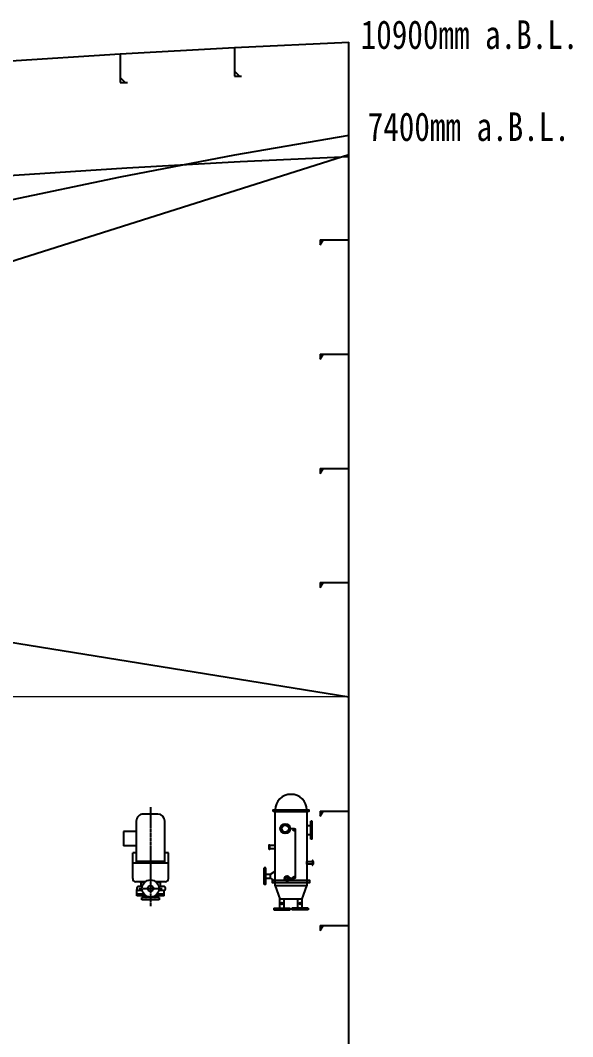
# Model space of a CAD drawing. Header units: millimetres. Extents: x -1838618 to -1600818, y -1770412 to -1553248.
# Drawn here: x -1802545 to -1798678, y -1678324 to -1671209 of the extents above; entities that cross this region are included whole.
import ezdxf
from ezdxf.enums import TextEntityAlignment as Align

# ---------------------------------------------------------------- set-up
doc = ezdxf.new("R2010")
doc.units = ezdxf.units.MM
doc.header["$LTSCALE"] = 100
for name, pattern in [('ACAD_ISO04W100', [30, 24, -3, 0, -3]), ('DASHDOT', [0.305, 0.25, -0.02, 0.015, -0.02]), ('DASHED', [0.75, 0.5, -0.25])]:
    doc.linetypes.add(name, pattern=pattern)
for name, color, linetype in [('11', 7, 'Continuous'), ('401texte', 4, 'Continuous'), ('412equipment', 6, 'Continuous'), ('M0', 3, 'Continuous'), ('图层2', 2, 'Continuous')]:
    doc.layers.add(name, color=color, linetype=linetype)
doc.styles.add('ROMANT', font='', dxfattribs={"width": 0.8})
doc.styles.get('ROMANT').set_extended_font_data('SimSun')

# ---------------------------------------------------------------- blocks, each defined once
blk = doc.blocks.new('TPHE')
at = {"color": 9, "lineweight": -3}
for p, q in [((166.4, 169.7, 590), (166.4, 181.9, 590)), ((166.4, 181.9, 590), (282.4, 181.9, 590)), ((166.4, 169.7, 590), (282.4, 169.7, 590)), ((210.2, 169.7, 590), (210.2, 136.6, 590)), ((238.6, 169.7, 590), (238.6, 136.6, 590)), ((282.4, 169.7, 590), (282.4, 181.9, 590)), ((0.9, 114.6, 590), (-11.4, 114.6, 590)), ((-11.4, 114.6, 590), (-11.4, -1.4, 590)), ((0.9, 114.6, 590), (0.9, -1.4, 590)), ((158.6, 103.5, 590), (678.6, 103.5, 590)), ((158.6, -116.5, 590), (158.6, 103.5, 590)), ((210.2, 136.6, 590), (188.6, 103.5, 590)), ((210.2, 136.6, 590), (238.6, 136.6, 590)), ((238.6, 136.6, 590), (260.2, 103.5, 590)), ((678.6, 103.5, 590), (678.6, -116.5, 590)), ((0.9, 70.8, 590), (67, 70.8, 590)), ((0.9, 42.4, 590), (67, 42.4, 590)), ((208.6, -29.5, 590), (208.6, 20.6, 590)), ((0.9, -1.4, 590), (-11.4, -1.4, 590)), ((0.9, -11.5, 590), (-11.4, -11.5, 590)), ((-11.4, -127.5, 590), (-11.4, -11.5, 590)), ((0.9, -127.5, 590), (0.9, -11.5, 590)), ((0.9, -55.3, 590), (67, -55.3, 590)), ((550.7, -36.7, 590), (215.7, -36.7, 590)), ((557.8, -0.9, 590), (557.8, -29.5, 590)), ((0.9, -127.5, 590), (-11.4, -127.5, 590)), ((0.9, -83.8, 590), (67, -83.8, 590)), ((678.6, -116.5, 590), (158.6, -116.5, 590)), ((513.8, -144.7, 590), (513.8, -116.5, 590)), ((578.6, -144.7, 590), (578.6, -116.5, 590)), ((483.2, -154, 590), (483.2, -144.7, 590)), ((483.2, -144.7, 590), (609.2, -144.7, 590)), ((483.2, -154, 590), (609.2, -154, 590)), ((609.2, -154, 590), (609.2, -144.7, 590))]:
    blk.add_line(p, q, dxfattribs=at)
at = {"color": 9, "lineweight": -3, "elevation": 590}
for points in [[(412.3, 145.8), (445.7, 145.8), (445.7, 143.2), (412.3, 143.2)], [(418.6, 103.5), (439.3, 103.5), (439.3, 149.8), (418.6, 149.8)], [(158.6, 103.5), (67, 70.8), (67, -83.8), (158.6, -116.5)], [(678.6, 119.2), (689.4, 119.2), (689.4, -132.2), (678.6, -132.2)], [(308.3, -116.5), (329, -116.5), (329, -162.7), (308.3, -162.7)], [(301.9, -158.7), (335.4, -158.7), (335.4, -156.1), (301.9, -156.1)]]:
    blk.add_lwpolyline(points, close=True, dxfattribs=at)
blk.add_lwpolyline([(197.5, 6.3), (197.5, -136.6), (178.7, -136.6), (178.7, 123.7), (197.5, 123.7), (197.5, 35)], dxfattribs=at)
at = {"color": 9, "lineweight": -3}
for centre, radius in [((34, 56.8, 590), 7.01), ((34, 56.8, 590), 7.01), ((34, 56.8, 590), 3.58), ((208.6, 20.6, 590), 18.1), ((208.6, 20.6, 590), 11), ((557.8, 33.7, 590), 34.7), ((557.8, 33.7, 590), 24.7), ((34, -69.8, 590), 7.01), ((34, -69.8, 590), 7.01), ((34, -69.8, 590), 3.58), ((215.7, -29.5, 590), 7.17), ((550.7, -29.5, 590), 7.17)]:
    blk.add_circle(centre, radius, dxfattribs=at)
blk.add_ellipse((689.4, -6.5, 590), major_axis=(0, 110), ratio=0.986959, start_param=3.141593, end_param=6.283185, dxfattribs=at)
blk = doc.blocks.new('A$C4A7A102E')
at = {"layer": 'M0', "color": 9}
for p, q in [((393.4, 100, 590), (98.9, 100, 590)), ((321.4, 125, 590), (321.4, 100, 590)), ((500.9, 125, 590), (321.4, 125, 590)), ((381.9, 100, 590), (381.9, -100, 590)), ((393.4, 125, 590), (393.4, -125, 590)), ((522.9, 103, 590), (522.9, 37.3, 590)), ((555.9, 91.7, 590), (555.9, 58.3, 590)), ((583.9, 91.7, 590), (583.9, 58.3, 590)), ((621.9, 95, 590), (587, 95, 590)), ((609.9, 95, 590), (609.9, 44.7, 590)), ((621.9, 95, 590), (621.9, 29.9, 590)), ((48.9, 50, 590), (48.9, -50, 590)), ((527.9, 68.5, 590), (550.9, 68.5, 590)), ((527.9, 68.5, 590), (527.9, 42.8, 590)), ((628.9, 28, 590), (623, 28, 590)), ((633.9, 60, 590), (633.9, -60, 590)), ((633.9, 60, 590), (649.9, 60, 590)), ((649.9, 60, 590), (649.9, -60, 590)), ((522.9, -37.3, 590), (522.9, -103, 590)), ((527.9, -42.8, 590), (527.9, -68.5, 590)), ((527.9, -68.5, 590), (550.9, -68.5, 590)), ((555.9, -58.3, 590), (555.9, -83, 590)), ((583.9, -58.3, 590), (583.9, -83, 590)), ((609.9, -44.7, 590), (609.9, -95, 590)), ((621.9, -29.9, 590), (621.9, -95, 590)), ((628.9, -28, 590), (623, -28, 590)), ((649.9, -60, 590), (633.9, -60, 590)), ((98.9, -100, 590), (393.4, -100, 590)), ((171.4, -100, 590), (171.4, -190, 590)), ((271.4, -100, 590), (271.4, -190, 590)), ((321.4, -100, 590), (321.4, -125, 590)), ((500.9, -125, 590), (321.4, -125, 590)), ((621.9, -95, 590), (578.5, -95, 590)), ((171.4, -190, 590), (271.4, -190, 590))]:
    blk.add_line(p, q, dxfattribs=at)
at = {"layer": 'M0', "color": 9, "linetype": 'DASHDOT'}
for p, q in [((569.9, -81.7, 590), (569.9, 80.6, 590)), ((0, 0, 590), (693, 0, 590))]:
    blk.add_line(p, q, dxfattribs=at)
at = {"layer": 'M0', "color": 9}
for radius in [60, 20]:
    blk.add_circle((569.9, 0, 590), radius, dxfattribs=at)
for centre, radius, start, end in [((98.9, 50, 590), 50, 90, 180), ((500.9, 103, 590), 22, 0, 90), ((527.9, 73.5, 590), 5, 180, 270), ((550.9, 73.5, 590), 5, 270, 0), ((569.9, 91.7, 590), 14, 90, 180), ((569.9, 91.7, 590), 14, 0, 90), ((587, 100, 590), 5, 205.92908, 270), ((628.9, 33, 590), 5, 270, 0), ((98.9, -50, 590), 50, 180, 270), ((527.9, -73.5, 590), 5, 90, 180), ((550.9, -73.5, 590), 5, 0, 90), ((628.9, -33, 590), 5, 0, 90), ((500.9, -103, 590), 22, 270, 0), ((569.9, -83, 590), 14, 180, 0), ((578.5, -100, 590), 5, 90, 116.82927)]:
    blk.add_arc(centre, radius, start, end, dxfattribs=at)
blk = doc.blocks.new('UPPER PLATFORM')
at = {"layer": '图层2'}
for points in [[(-979.79, 12800), (-1000, 12800), (-1000, 12765)], [(-979.79, 11999.95), (-1000, 11999.95), (-1000, 11964.95)], [(-979.79, 11199.95), (-1000, 11199.95), (-1000, 11164.95)], [(-979.79, 10399.95), (-1000, 10399.95), (-1000, 10364.95)], [(-979.79, 8799.95), (-1000, 8799.95), (-1000, 8764.95)], [(-979.79, 7999.95), (-1000, 7999.95), (-1000, 7964.95)]]:
    blk.add_hatch(color=6, dxfattribs=at).paths.add_polyline_path(points)
at = {"color": 6}
for p, q in [((-2400, 14102.05), (-2400, 13902.05)), ((-1600, 14146.35), (-1600, 13946.35)), ((-1600, 13981.35), (-1565, 13946.35)), ((-1600, 13946.35), (-1550, 13946.35)), ((-2400, 13937.05), (-2365, 13902.05)), ((-2400, 13902.05), (-2350, 13902.05))]:
    blk.add_line(p, q, dxfattribs=at)
at = {"color": 9, "linetype": 'ACAD_ISO04W100', "ltscale": 100}
for p, q in [((-12800, 9600), (-800, 13397.7)), ((-12800, 11543.92), (-800, 9600))]:
    blk.add_line(p, q, dxfattribs=at)
at = {"color": 6, "linetype": 'DASHED', "ltscale": 8}
for p, q in [((-1000, 12800), (-800, 12800)), ((-1000, 11999.95), (-800, 11999.95)), ((-1000, 11199.95), (-800, 11199.95)), ((-1000, 10399.95), (-800, 10399.95)), ((-1000, 8799.95), (-800, 8799.95)), ((-1000, 7999.95), (-800, 7999.95))]:
    blk.add_line(p, q, dxfattribs=at)
at = {"color": 6, "linetype": 'DASHED', "ltscale": 13}
for p, q in [((-1000, 12800), (-1000, 12765)), ((-1000, 11999.95), (-1000, 11964.95)), ((-1000, 11199.95), (-1000, 11164.95)), ((-1000, 10399.95), (-1000, 10364.95)), ((-1000, 8799.95), (-1000, 8764.95)), ((-1000, 7999.95), (-1000, 7964.95))]:
    blk.add_line(p, q, dxfattribs=at)
at = {"color": 1, "linetype": 'ACAD_ISO04W100', "ltscale": 100, "flags": 128}
for points in [[(-20660, 9807.6), (-20000, 10069.5), (-19200, 10370.8), (-18400, 10653.1), (-17600, 10920.1), (-16800, 11178.1), (-16000, 11430), (-15200, 11676.1), (-14400, 11915.3), (-13600, 12149.3), (-12800, 12375.2), (-12000, 12593.3), (-11200, 12801.1), (-10400, 12990.5), (-9600, 13165.9), (-8800, 13321.3), (-8000, 13464.1), (-7200, 13592.7), (-6400, 13713.8), (-5600, 13820), (-4800, 13907.7), (-4000, 13988.3), (-3200, 14051.5), (-2400, 14102.1), (-1600, 14146.4), (-800, 14182.7)], [(-15200, 10839.1), (-14967.8, 10910.53), (-14173.12, 11148.14), (-13379, 11380.42), (-12586.09, 11604.32), (-11794.22, 11820.2), (-11007.26, 12024.62), (-10222.17, 12210.49), (-9438.04, 12382.41), (-8653.43, 12534.82), (-7866.22, 12675.34), (-7076.64, 12802.26), (-6287.48, 12921.72), (-5503.76, 13025.76), (-4716.31, 13112.08), (-3928.39, 13191.46), (-3143.25, 13253.49), (-2352.63, 13303.5), (-1559.75, 13347.4), (-800, 13381.88)]]:
    blk.add_lwpolyline(points, dxfattribs=at)
at = {"layer": '11', "color": 6, "linetype": 'Continuous', "lineweight": 20}
for p, q in [((-800, -14182.7), (-800.01, 14182.7)), ((-800, 9600), (-12800, 9600))]:
    blk.add_line(p, q, dxfattribs=at)
blk.add_lwpolyline([(-13600, 9006.2), (-12800, 9433.2), (-12000, 9837.2), (-11200, 10230.2), (-10400, 10608.8), (-9600, 10970.8), (-8800, 11312.4), (-8000, 11633.2), (-7200, 11925.6), (-6400, 12197.4), (-5600, 12445.8), (-4800, 12674.8), (-4000, 12885.4), (-3200, 13070.8), (-2400, 13238), (-1600, 13391.4), (-800, 13530.2)], dxfattribs=at)
at = {"layer": '图层2', "color": 6}
for p, q in [((-1000, 12765), (-979.79, 12800)), ((-1000, 11964.95), (-979.79, 11999.95)), ((-1000, 11164.95), (-979.79, 11199.95)), ((-1000, 10364.95), (-979.79, 10399.95)), ((-1000, 8764.95), (-979.79, 8799.95)), ((-1000, 7964.95), (-979.79, 7999.95))]:
    blk.add_line(p, q, dxfattribs=at)
at = {"layer": '412equipment'}
for name, p, rotation in [('TPHE', (-1210.96, 8120.17), 90), ('A$C4A7A102E', (-2187.79, 8829.07), 270)]:
    blk.add_blockref(name, p, dxfattribs=dict(at, rotation=rotation))
at = {"layer": '401texte', "style": 'ROMANT', "width": 0.8}
for s, p in [('10900mm a.B.L.', (45.14, 14136.25)), ('7400mm a.B.L.', (39.77, 13491.95))]:
    blk.add_text(s, height=200, dxfattribs=at).set_placement(p, align=Align.CENTER)

msp = doc.modelspace()

# ---------------------------------------------------------------- linework, layer by layer
at = {"color": 6}
msp.add_line((-1800245.3, -1699728.5), (-1800245.4, -1671363.1), dxfattribs=at)
at = {"color": 1, "linetype": 'ACAD_ISO04W100', "ltscale": 100, "flags": 128}
msp.add_lwpolyline([(-1829245.5, -1685545.8), (-1829245.5, -1680045.7), (-1828025.4, -1679371.2), (-1827365.4, -1679022), (-1826705.4, -1678688.5), (-1826045.4, -1678364.3), (-1825385.4, -1678049.3), (-1824725.4, -1677734.3), (-1824065.4, -1677441.9), (-1823405.4, -1677146.2), (-1822745.4, -1676855.2), (-1822085.4, -1676569.3), (-1821425.4, -1676286.1), (-1820765.4, -1676008.2), (-1820105.4, -1675738.2), (-1819445.4, -1675476.3), (-1818645.4, -1675175), (-1817845.4, -1674892.7), (-1817045.4, -1674625.7), (-1816245.4, -1674367.7), (-1815445.4, -1674115.8), (-1814645.4, -1673869.7), (-1813845.4, -1673630.5), (-1813045.4, -1673396.5), (-1812245.4, -1673170.6), (-1811445.4, -1672952.5), (-1810645.4, -1672744.7), (-1809845.4, -1672555.3), (-1809045.4, -1672379.9), (-1808245.4, -1672224.5), (-1807445.4, -1672081.7), (-1806645.4, -1671953.1), (-1805845.4, -1671832), (-1805045.4, -1671725.8), (-1804245.4, -1671638.1), (-1803445.4, -1671557.5), (-1802645.4, -1671494.3), (-1801845.4, -1671443.7), (-1801045.4, -1671399.4), (-1800245.4, -1671363.1)], dxfattribs=at)
at = {"color": 6}
msp.add_lwpolyline([(-1800245.3, -1672015.6), (-1801045.3, -1672154.4), (-1801845.3, -1672307.8), (-1802645.3, -1672475), (-1803445.3, -1672660.4), (-1804245.3, -1672871), (-1805045.3, -1673100), (-1805845.3, -1673348.4), (-1806645.3, -1673620.2), (-1807445.3, -1673912.6), (-1808245.3, -1674233.4), (-1809045.3, -1674575), (-1809845.3, -1674937), (-1810645.3, -1675315.6), (-1811445.3, -1675708.6), (-1812245.3, -1676102.6), (-1813045.3, -1676539.6)], dxfattribs=at)

# ---------------------------------------------------------------- block references
at = {"color": 9, "linetype": 'ACAD_ISO04W100'}
msp.add_blockref('UPPER PLATFORM', (-1799445.3, -1685545.7), dxfattribs=at)

doc.saveas('drawing.dxf')
